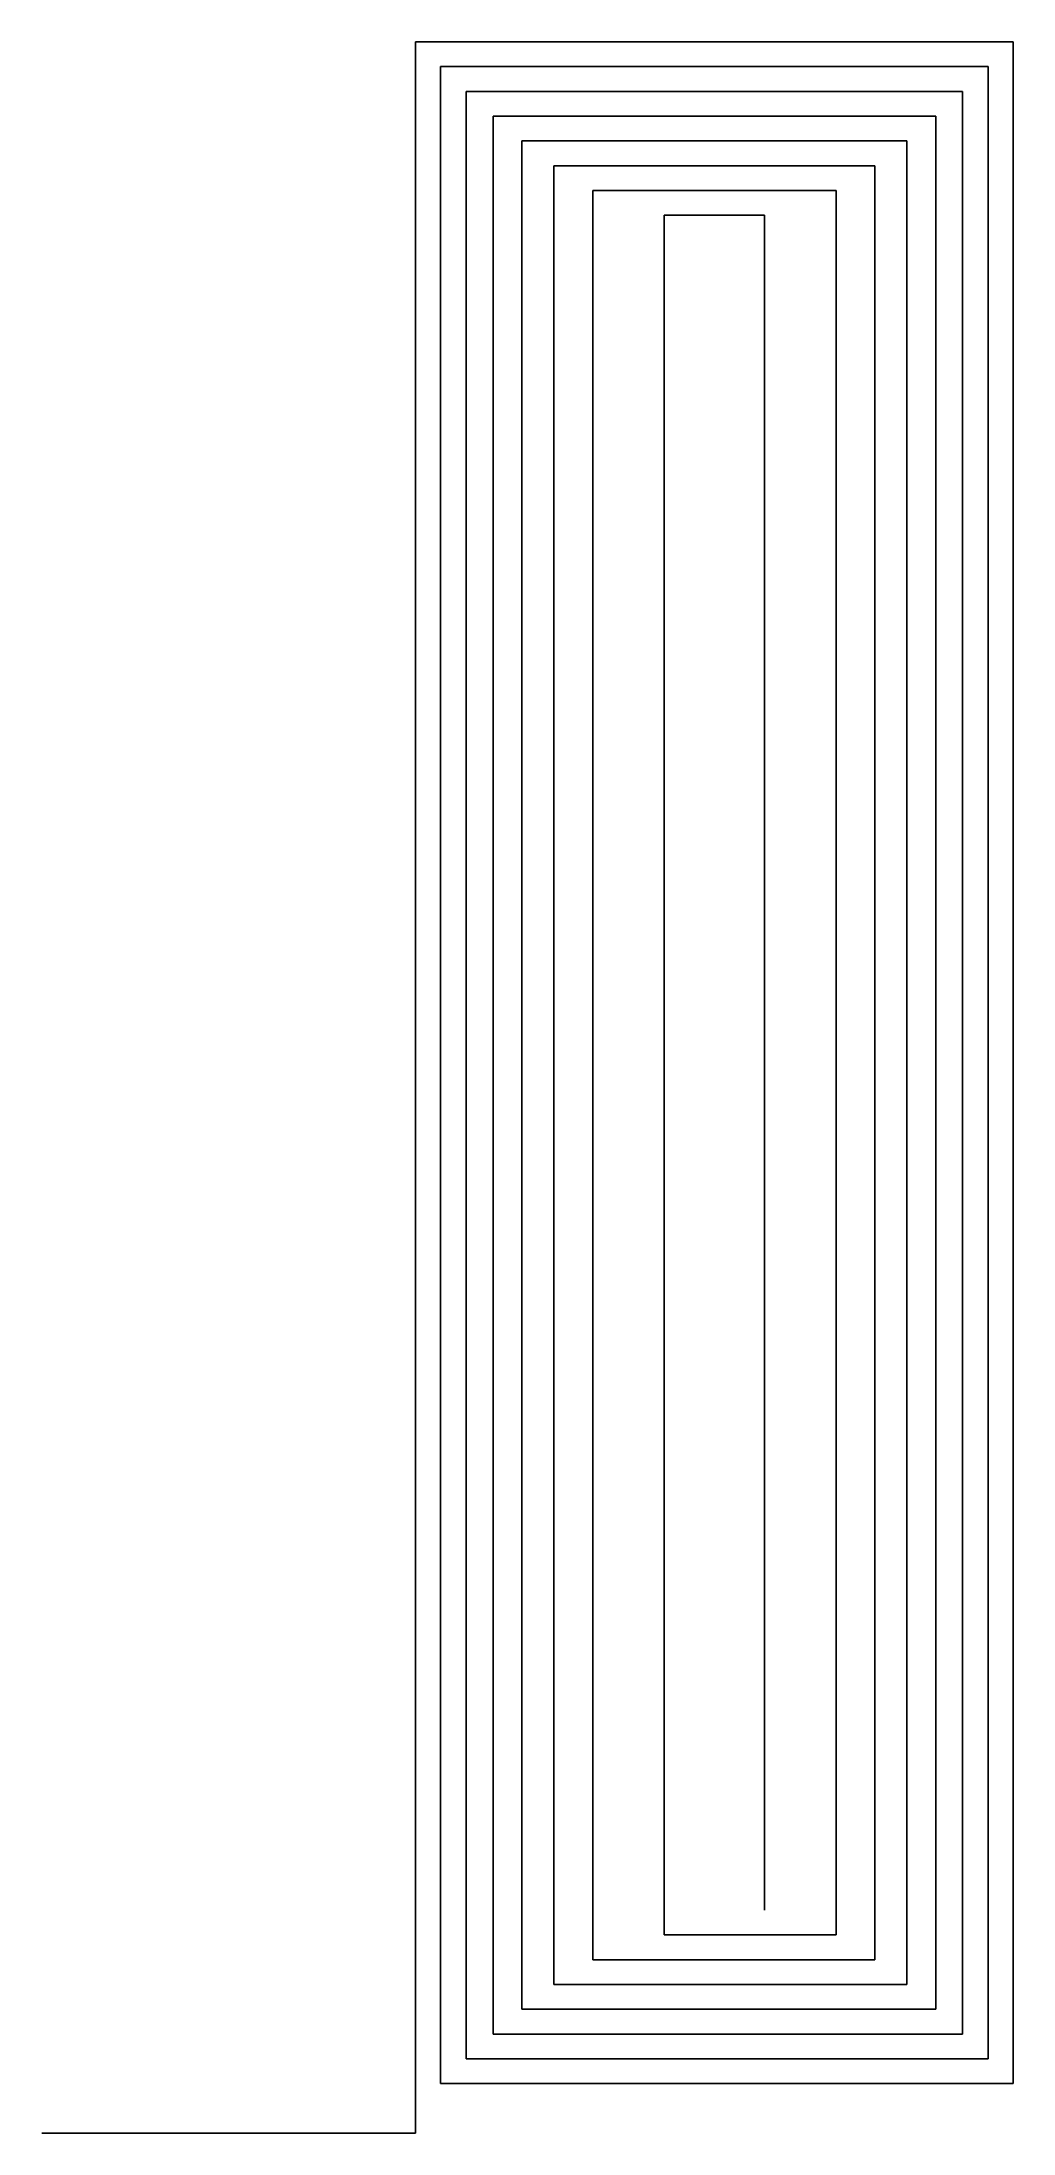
# Model space of a CAD drawing. Extents: x 191 to 347, y -166 to 170.
import ezdxf

# ---------------------------------------------------------------- set-up
doc = ezdxf.new("R2010")
doc.units = 0
doc.layers.add('MyLines', color=7, linetype='Continuous')

msp = doc.modelspace()

# ---------------------------------------------------------------- linework, layer by layer
at = {"layer": 'MyLines'}
for p, q in [((251.35, -161.56), (251.35, 169.5)), ((251.35, 169.5), (251.35, 169.5)), ((251.35, 169.5), (253.31, 169.5)), ((253.31, 169.5), (255.26, 169.5)), ((255.26, 169.5), (257.22, 169.5)), ((257.22, 169.5), (259.17, 169.5)), ((259.17, 169.5), (261.13, 169.5)), ((261.13, 169.5), (263.08, 169.5)), ((263.08, 169.5), (265.03, 169.5)), ((265.03, 169.5), (266.99, 169.5)), ((266.99, 169.5), (268.94, 169.5)), ((268.94, 169.5), (270.9, 169.5)), ((270.9, 169.5), (272.85, 169.5)), ((272.85, 169.5), (274.81, 169.5)), ((274.81, 169.5), (276.76, 169.5)), ((276.76, 169.5), (278.72, 169.5)), ((278.72, 169.5), (280.67, 169.5)), ((280.67, 169.5), (282.62, 169.5)), ((282.62, 169.5), (284.58, 169.5)), ((284.58, 169.5), (286.53, 169.5)), ((286.53, 169.5), (288.49, 169.5)), ((288.49, 169.5), (290.44, 169.5)), ((290.44, 169.5), (292.4, 169.5)), ((292.4, 169.5), (294.35, 169.5)), ((294.35, 169.5), (296.31, 169.5)), ((296.31, 169.5), (298.26, 169.5)), ((298.26, 169.5), (300.21, 169.5)), ((300.21, 169.5), (302.17, 169.5)), ((302.17, 169.5), (304.12, 169.5)), ((304.12, 169.5), (306.08, 169.5)), ((306.08, 169.5), (308.03, 169.5)), ((308.03, 169.5), (309.99, 169.5)), ((309.99, 169.5), (311.94, 169.5)), ((311.94, 169.5), (313.89, 169.5)), ((313.89, 169.5), (315.85, 169.5)), ((315.85, 169.5), (317.8, 169.5)), ((317.8, 169.5), (319.76, 169.5)), ((319.76, 169.5), (321.71, 169.5)), ((321.71, 169.5), (323.67, 169.5)), ((323.67, 169.5), (325.62, 169.5)), ((325.62, 169.5), (327.58, 169.5)), ((327.58, 169.5), (329.53, 169.5)), ((329.53, 169.5), (331.48, 169.5)), ((331.48, 169.5), (333.44, 169.5)), ((333.44, 169.5), (335.39, 169.5)), ((335.39, 169.5), (337.35, 169.5)), ((337.35, 169.5), (339.3, 169.5)), ((339.3, 169.5), (341.26, 169.5)), ((341.26, 169.5), (343.21, 169.5)), ((343.21, 169.5), (345.17, 169.5)), ((345.17, 169.5), (347.12, 169.5)), ((347.12, 169.5), (347.12, -157.59)), ((255.36, -157.59), (255.36, 165.53)), ((255.36, 165.53), (255.36, 165.53)), ((255.36, 165.53), (257.16, 165.53)), ((257.16, 165.53), (258.95, 165.53)), ((258.95, 165.53), (260.74, 165.53)), ((260.74, 165.53), (262.53, 165.53)), ((262.53, 165.53), (264.32, 165.53)), ((264.32, 165.53), (266.11, 165.53)), ((266.11, 165.53), (267.9, 165.53)), ((267.9, 165.53), (269.69, 165.53)), ((269.69, 165.53), (271.48, 165.53)), ((271.48, 165.53), (273.27, 165.53)), ((273.27, 165.53), (275.06, 165.53)), ((275.06, 165.53), (276.85, 165.53)), ((276.85, 165.53), (278.64, 165.53)), ((278.64, 165.53), (280.43, 165.53)), ((280.43, 165.53), (282.23, 165.53)), ((282.23, 165.53), (284.02, 165.53)), ((284.02, 165.53), (285.81, 165.53)), ((285.81, 165.53), (287.6, 165.53)), ((287.6, 165.53), (289.39, 165.53)), ((289.39, 165.53), (291.18, 165.53)), ((291.18, 165.53), (292.97, 165.53)), ((292.97, 165.53), (294.76, 165.53)), ((294.76, 165.53), (296.55, 165.53)), ((296.55, 165.53), (298.34, 165.53)), ((298.34, 165.53), (300.13, 165.53)), ((300.13, 165.53), (301.92, 165.53)), ((301.92, 165.53), (303.71, 165.53)), ((303.71, 165.53), (305.5, 165.53)), ((305.5, 165.53), (307.29, 165.53)), ((307.29, 165.53), (309.09, 165.53)), ((309.09, 165.53), (310.88, 165.53)), ((310.88, 165.53), (312.67, 165.53)), ((312.67, 165.53), (314.46, 165.53)), ((314.46, 165.53), (316.25, 165.53)), ((316.25, 165.53), (318.04, 165.53)), ((318.04, 165.53), (319.83, 165.53)), ((319.83, 165.53), (321.62, 165.53)), ((321.62, 165.53), (323.41, 165.53)), ((323.41, 165.53), (325.2, 165.53)), ((325.2, 165.53), (326.99, 165.53)), ((326.99, 165.53), (328.78, 165.53)), ((328.78, 165.53), (330.57, 165.53)), ((330.57, 165.53), (332.36, 165.53)), ((332.36, 165.53), (334.16, 165.53)), ((334.16, 165.53), (335.95, 165.53)), ((335.95, 165.53), (337.74, 165.53)), ((337.74, 165.53), (339.53, 165.53)), ((339.53, 165.53), (341.32, 165.53)), ((341.32, 165.53), (343.11, 165.53)), ((343.11, 165.53), (343.11, -153.62)), ((259.48, -153.62), (259.48, 161.56)), ((259.48, 161.56), (259.48, 161.56)), ((259.48, 161.56), (261.1, 161.56)), ((261.1, 161.56), (262.72, 161.56)), ((262.72, 161.56), (264.35, 161.56)), ((264.35, 161.56), (265.97, 161.56)), ((265.97, 161.56), (267.59, 161.56)), ((267.59, 161.56), (269.21, 161.56)), ((269.21, 161.56), (270.84, 161.56)), ((270.84, 161.56), (272.46, 161.56)), ((272.46, 161.56), (274.08, 161.56)), ((274.08, 161.56), (275.71, 161.56)), ((275.71, 161.56), (277.33, 161.56)), ((277.33, 161.56), (278.95, 161.56)), ((278.95, 161.56), (280.57, 161.56)), ((280.57, 161.56), (282.2, 161.56)), ((282.2, 161.56), (283.82, 161.56)), ((283.82, 161.56), (285.44, 161.56)), ((285.44, 161.56), (287.07, 161.56)), ((287.07, 161.56), (288.69, 161.56)), ((288.69, 161.56), (290.31, 161.56)), ((290.31, 161.56), (291.93, 161.56)), ((291.93, 161.56), (293.56, 161.56)), ((293.56, 161.56), (295.18, 161.56)), ((295.18, 161.56), (296.8, 161.56)), ((296.8, 161.56), (298.43, 161.56)), ((298.43, 161.56), (300.05, 161.56)), ((300.05, 161.56), (301.67, 161.56)), ((301.67, 161.56), (303.29, 161.56)), ((303.29, 161.56), (304.92, 161.56)), ((304.92, 161.56), (306.54, 161.56)), ((306.54, 161.56), (308.16, 161.56)), ((308.16, 161.56), (309.79, 161.56)), ((309.79, 161.56), (311.41, 161.56)), ((311.41, 161.56), (313.03, 161.56)), ((313.03, 161.56), (314.65, 161.56)), ((314.65, 161.56), (316.28, 161.56)), ((316.28, 161.56), (317.9, 161.56)), ((317.9, 161.56), (319.52, 161.56)), ((319.52, 161.56), (321.14, 161.56)), ((321.14, 161.56), (322.77, 161.56)), ((322.77, 161.56), (324.39, 161.56)), ((324.39, 161.56), (326.01, 161.56)), ((326.01, 161.56), (327.64, 161.56)), ((327.64, 161.56), (329.26, 161.56)), ((329.26, 161.56), (330.88, 161.56)), ((330.88, 161.56), (332.5, 161.56)), ((332.5, 161.56), (334.13, 161.56)), ((334.13, 161.56), (335.75, 161.56)), ((335.75, 161.56), (337.37, 161.56)), ((337.37, 161.56), (339, 161.56)), ((339, 161.56), (339, -149.66)), ((263.78, -149.66), (263.78, 157.59)), ((263.78, 157.59), (263.78, 157.59)), ((263.78, 157.59), (265.23, 157.59)), ((265.23, 157.59), (266.67, 157.59)), ((266.67, 157.59), (268.12, 157.59)), ((268.12, 157.59), (269.57, 157.59)), ((269.57, 157.59), (271.01, 157.59)), ((271.01, 157.59), (272.46, 157.59)), ((272.46, 157.59), (273.91, 157.59)), ((273.91, 157.59), (275.36, 157.59)), ((275.36, 157.59), (276.8, 157.59)), ((276.8, 157.59), (278.25, 157.59)), ((278.25, 157.59), (279.7, 157.59)), ((279.7, 157.59), (281.15, 157.59)), ((281.15, 157.59), (282.59, 157.59)), ((282.59, 157.59), (284.04, 157.59)), ((284.04, 157.59), (285.49, 157.59)), ((285.49, 157.59), (286.93, 157.59)), ((286.93, 157.59), (288.38, 157.59)), ((288.38, 157.59), (289.83, 157.59)), ((289.83, 157.59), (291.28, 157.59)), ((291.28, 157.59), (292.72, 157.59)), ((292.72, 157.59), (294.17, 157.59)), ((294.17, 157.59), (295.62, 157.59)), ((295.62, 157.59), (297.07, 157.59)), ((297.07, 157.59), (298.51, 157.59)), ((298.51, 157.59), (299.96, 157.59)), ((299.96, 157.59), (301.41, 157.59)), ((301.41, 157.59), (302.85, 157.59)), ((302.85, 157.59), (304.3, 157.59)), ((304.3, 157.59), (305.75, 157.59)), ((305.75, 157.59), (307.2, 157.59)), ((307.2, 157.59), (308.64, 157.59)), ((308.64, 157.59), (310.09, 157.59)), ((310.09, 157.59), (311.54, 157.59)), ((311.54, 157.59), (312.99, 157.59)), ((312.99, 157.59), (314.43, 157.59)), ((314.43, 157.59), (315.88, 157.59)), ((315.88, 157.59), (317.33, 157.59)), ((317.33, 157.59), (318.77, 157.59)), ((318.77, 157.59), (320.22, 157.59)), ((320.22, 157.59), (321.67, 157.59)), ((321.67, 157.59), (323.12, 157.59)), ((323.12, 157.59), (324.56, 157.59)), ((324.56, 157.59), (326.01, 157.59)), ((326.01, 157.59), (327.46, 157.59)), ((327.46, 157.59), (328.91, 157.59)), ((328.91, 157.59), (330.35, 157.59)), ((330.35, 157.59), (331.8, 157.59)), ((331.8, 157.59), (333.25, 157.59)), ((333.25, 157.59), (334.7, 157.59)), ((334.7, 157.59), (334.7, -145.69)), ((268.39, -145.69), (268.39, 153.62)), ((268.39, 153.62), (268.39, 153.62)), ((268.39, 153.62), (269.65, 153.62)), ((269.65, 153.62), (270.91, 153.62)), ((270.91, 153.62), (272.17, 153.62)), ((272.17, 153.62), (273.43, 153.62)), ((273.43, 153.62), (274.69, 153.62)), ((274.69, 153.62), (275.95, 153.62)), ((275.95, 153.62), (277.21, 153.62)), ((277.21, 153.62), (278.46, 153.62)), ((278.46, 153.62), (279.72, 153.62)), ((279.72, 153.62), (280.98, 153.62)), ((280.98, 153.62), (282.24, 153.62)), ((282.24, 153.62), (283.5, 153.62)), ((283.5, 153.62), (284.76, 153.62)), ((284.76, 153.62), (286.02, 153.62)), ((286.02, 153.62), (287.28, 153.62)), ((287.28, 153.62), (288.54, 153.62)), ((288.54, 153.62), (289.79, 153.62)), ((289.79, 153.62), (291.05, 153.62)), ((291.05, 153.62), (292.31, 153.62)), ((292.31, 153.62), (293.57, 153.62)), ((293.57, 153.62), (294.83, 153.62)), ((294.83, 153.62), (296.09, 153.62)), ((296.09, 153.62), (297.35, 153.62)), ((297.35, 153.62), (298.61, 153.62)), ((298.61, 153.62), (299.87, 153.62)), ((299.87, 153.62), (301.13, 153.62)), ((301.13, 153.62), (302.38, 153.62)), ((302.38, 153.62), (303.64, 153.62)), ((303.64, 153.62), (304.9, 153.62)), ((304.9, 153.62), (306.16, 153.62)), ((306.16, 153.62), (307.42, 153.62)), ((307.42, 153.62), (308.68, 153.62)), ((308.68, 153.62), (309.94, 153.62)), ((309.94, 153.62), (311.2, 153.62)), ((311.2, 153.62), (312.46, 153.62)), ((312.46, 153.62), (313.71, 153.62)), ((313.71, 153.62), (314.97, 153.62)), ((314.97, 153.62), (316.23, 153.62)), ((316.23, 153.62), (317.49, 153.62)), ((317.49, 153.62), (318.75, 153.62)), ((318.75, 153.62), (320.01, 153.62)), ((320.01, 153.62), (321.27, 153.62)), ((321.27, 153.62), (322.53, 153.62)), ((322.53, 153.62), (323.79, 153.62)), ((323.79, 153.62), (325.04, 153.62)), ((325.04, 153.62), (326.3, 153.62)), ((326.3, 153.62), (327.56, 153.62)), ((327.56, 153.62), (328.82, 153.62)), ((328.82, 153.62), (330.08, 153.62)), ((330.08, 153.62), (330.08, -141.72)), ((273.54, -141.72), (273.54, 149.66)), ((273.54, 149.66), (273.54, 149.66)), ((273.54, 149.66), (274.59, 149.66)), ((274.59, 149.66), (275.64, 149.66)), ((275.64, 149.66), (276.69, 149.66)), ((276.69, 149.66), (277.74, 149.66)), ((277.74, 149.66), (278.79, 149.66)), ((278.79, 149.66), (279.84, 149.66)), ((279.84, 149.66), (280.89, 149.66)), ((280.89, 149.66), (281.93, 149.66)), ((281.93, 149.66), (282.98, 149.66)), ((282.98, 149.66), (284.03, 149.66)), ((284.03, 149.66), (285.08, 149.66)), ((285.08, 149.66), (286.13, 149.66)), ((286.13, 149.66), (287.18, 149.66)), ((287.18, 149.66), (288.23, 149.66)), ((288.23, 149.66), (289.27, 149.66)), ((289.27, 149.66), (290.32, 149.66)), ((290.32, 149.66), (291.37, 149.66)), ((291.37, 149.66), (292.42, 149.66)), ((292.42, 149.66), (293.47, 149.66)), ((293.47, 149.66), (294.52, 149.66)), ((294.52, 149.66), (295.57, 149.66)), ((295.57, 149.66), (296.62, 149.66)), ((296.62, 149.66), (297.66, 149.66)), ((297.66, 149.66), (298.71, 149.66)), ((298.71, 149.66), (299.76, 149.66)), ((299.76, 149.66), (300.81, 149.66)), ((300.81, 149.66), (301.86, 149.66)), ((301.86, 149.66), (302.91, 149.66)), ((302.91, 149.66), (303.96, 149.66)), ((303.96, 149.66), (305, 149.66)), ((305, 149.66), (306.05, 149.66)), ((306.05, 149.66), (307.1, 149.66)), ((307.1, 149.66), (308.15, 149.66)), ((308.15, 149.66), (309.2, 149.66)), ((309.2, 149.66), (310.25, 149.66)), ((310.25, 149.66), (311.3, 149.66)), ((311.3, 149.66), (312.34, 149.66)), ((312.34, 149.66), (313.39, 149.66)), ((313.39, 149.66), (314.44, 149.66)), ((314.44, 149.66), (315.49, 149.66)), ((315.49, 149.66), (316.54, 149.66)), ((316.54, 149.66), (317.59, 149.66)), ((317.59, 149.66), (318.64, 149.66)), ((318.64, 149.66), (319.69, 149.66)), ((319.69, 149.66), (320.73, 149.66)), ((320.73, 149.66), (321.78, 149.66)), ((321.78, 149.66), (322.83, 149.66)), ((322.83, 149.66), (323.88, 149.66)), ((323.88, 149.66), (324.93, 149.66)), ((324.93, 149.66), (324.93, -137.75)), ((279.74, -137.75), (279.74, 145.69)), ((279.74, 145.69), (279.74, 145.69)), ((279.74, 145.69), (280.54, 145.69)), ((280.54, 145.69), (281.33, 145.69)), ((281.33, 145.69), (282.13, 145.69)), ((282.13, 145.69), (282.92, 145.69)), ((282.92, 145.69), (283.72, 145.69)), ((283.72, 145.69), (284.52, 145.69)), ((284.52, 145.69), (285.31, 145.69)), ((285.31, 145.69), (286.11, 145.69)), ((286.11, 145.69), (286.9, 145.69)), ((286.9, 145.69), (287.7, 145.69)), ((287.7, 145.69), (288.49, 145.69)), ((288.49, 145.69), (289.29, 145.69)), ((289.29, 145.69), (290.09, 145.69)), ((290.09, 145.69), (290.88, 145.69)), ((290.88, 145.69), (291.68, 145.69)), ((291.68, 145.69), (292.47, 145.69)), ((292.47, 145.69), (293.27, 145.69)), ((293.27, 145.69), (294.06, 145.69)), ((294.06, 145.69), (294.86, 145.69)), ((294.86, 145.69), (295.66, 145.69)), ((295.66, 145.69), (296.45, 145.69)), ((296.45, 145.69), (297.25, 145.69)), ((297.25, 145.69), (298.04, 145.69)), ((298.04, 145.69), (298.84, 145.69)), ((298.84, 145.69), (299.63, 145.69)), ((299.63, 145.69), (300.43, 145.69)), ((300.43, 145.69), (301.23, 145.69)), ((301.23, 145.69), (302.02, 145.69)), ((302.02, 145.69), (302.82, 145.69)), ((302.82, 145.69), (303.61, 145.69)), ((303.61, 145.69), (304.41, 145.69)), ((304.41, 145.69), (305.2, 145.69)), ((305.2, 145.69), (306, 145.69)), ((306, 145.69), (306.8, 145.69)), ((306.8, 145.69), (307.59, 145.69)), ((307.59, 145.69), (308.39, 145.69)), ((308.39, 145.69), (309.18, 145.69)), ((309.18, 145.69), (309.98, 145.69)), ((309.98, 145.69), (310.78, 145.69)), ((310.78, 145.69), (311.57, 145.69)), ((311.57, 145.69), (312.37, 145.69)), ((312.37, 145.69), (313.16, 145.69)), ((313.16, 145.69), (313.96, 145.69)), ((313.96, 145.69), (314.75, 145.69)), ((314.75, 145.69), (315.55, 145.69)), ((315.55, 145.69), (316.35, 145.69)), ((316.35, 145.69), (317.14, 145.69)), ((317.14, 145.69), (317.94, 145.69)), ((317.94, 145.69), (318.73, 145.69)), ((318.73, 145.69), (318.73, -133.78)), ((291.21, -133.78), (291.21, 141.72)), ((291.21, 141.72), (291.21, 141.72)), ((291.21, 141.72), (291.54, 141.72)), ((291.54, 141.72), (291.87, 141.72)), ((291.87, 141.72), (292.2, 141.72)), ((292.2, 141.72), (292.52, 141.72)), ((292.52, 141.72), (292.85, 141.72)), ((292.85, 141.72), (293.18, 141.72)), ((293.18, 141.72), (293.51, 141.72)), ((293.51, 141.72), (293.83, 141.72)), ((293.83, 141.72), (294.16, 141.72)), ((294.16, 141.72), (294.49, 141.72)), ((294.49, 141.72), (294.82, 141.72)), ((294.82, 141.72), (295.14, 141.72)), ((295.14, 141.72), (295.47, 141.72)), ((295.47, 141.72), (295.8, 141.72)), ((295.8, 141.72), (296.13, 141.72)), ((296.13, 141.72), (296.45, 141.72)), ((296.45, 141.72), (296.78, 141.72)), ((296.78, 141.72), (297.11, 141.72)), ((297.11, 141.72), (297.44, 141.72)), ((297.44, 141.72), (297.76, 141.72)), ((297.76, 141.72), (298.09, 141.72)), ((298.09, 141.72), (298.42, 141.72)), ((298.42, 141.72), (298.75, 141.72)), ((298.75, 141.72), (299.07, 141.72)), ((299.07, 141.72), (299.4, 141.72)), ((299.4, 141.72), (299.73, 141.72)), ((299.73, 141.72), (300.06, 141.72)), ((300.06, 141.72), (300.38, 141.72)), ((300.38, 141.72), (300.71, 141.72)), ((300.71, 141.72), (301.04, 141.72)), ((301.04, 141.72), (301.37, 141.72)), ((301.37, 141.72), (301.69, 141.72)), ((301.69, 141.72), (302.02, 141.72)), ((302.02, 141.72), (302.35, 141.72)), ((302.35, 141.72), (302.67, 141.72)), ((302.67, 141.72), (303, 141.72)), ((303, 141.72), (303.33, 141.72)), ((303.33, 141.72), (303.66, 141.72)), ((303.66, 141.72), (303.98, 141.72)), ((303.98, 141.72), (304.31, 141.72)), ((304.31, 141.72), (304.64, 141.72)), ((304.64, 141.72), (304.97, 141.72)), ((304.97, 141.72), (305.29, 141.72)), ((305.29, 141.72), (305.62, 141.72)), ((305.62, 141.72), (305.95, 141.72)), ((305.95, 141.72), (306.28, 141.72)), ((306.28, 141.72), (306.6, 141.72)), ((306.6, 141.72), (306.93, 141.72)), ((306.93, 141.72), (307.26, 141.72)), ((307.26, 141.72), (307.26, -129.81)), ((307.26, -129.81), (307.26, -129.81)), ((307.26, -129.81), (307.26, -129.81)), ((307.26, -129.81), (307.26, -129.81)), ((307.26, -129.81), (307.26, -129.81)), ((307.26, -129.81), (307.26, -129.81)), ((307.26, -129.81), (307.26, -129.81)), ((307.26, -129.81), (307.26, -129.81)), ((307.26, -129.81), (307.26, -129.81)), ((307.26, -129.81), (307.26, -129.81)), ((307.26, -129.81), (307.26, -129.81)), ((307.26, -129.81), (307.26, -129.81)), ((307.26, -129.81), (307.26, -129.81)), ((307.26, -129.81), (307.26, -129.81)), ((307.26, -129.81), (307.26, -129.81)), ((307.26, -129.81), (307.26, -129.81)), ((307.26, -129.81), (307.26, -129.81)), ((307.26, -129.81), (307.26, -129.81)), ((307.26, -129.81), (307.26, -129.81)), ((307.26, -129.81), (307.26, -129.81)), ((307.26, -129.81), (307.26, -129.81)), ((307.26, -129.81), (307.26, -129.81)), ((307.26, -129.81), (307.26, -129.81)), ((307.26, -129.81), (307.26, -129.81)), ((307.26, -129.81), (307.26, -129.81)), ((307.26, -129.81), (307.26, -129.81)), ((307.26, -129.81), (307.26, -129.81)), ((307.26, -129.81), (307.26, -129.81)), ((307.26, -129.81), (307.26, -129.81)), ((307.26, -129.81), (307.26, -129.81)), ((307.26, -129.81), (307.26, -129.81)), ((307.26, -129.81), (307.26, -129.81)), ((307.26, -129.81), (307.26, -129.81)), ((307.26, -129.81), (307.26, -129.81)), ((307.26, -129.81), (307.26, -129.81)), ((307.26, -129.81), (307.26, -129.81)), ((307.26, -129.81), (307.26, -129.81)), ((307.26, -129.81), (307.26, -129.81)), ((307.26, -129.81), (307.26, -129.81)), ((307.26, -129.81), (307.26, -129.81)), ((307.26, -129.81), (307.26, -129.81)), ((307.26, -129.81), (307.26, -129.81)), ((307.26, -129.81), (307.26, -129.81)), ((307.26, -129.81), (307.26, -129.81)), ((307.26, -129.81), (307.26, -129.81)), ((307.26, -129.81), (307.26, -129.81)), ((307.26, -129.81), (307.26, -129.81)), ((307.26, -129.81), (307.26, -129.81)), ((307.26, -129.81), (307.26, -129.81)), ((307.26, -129.81), (307.26, -129.81)), ((307.26, -129.81), (307.26, -129.81)), ((291.78, -133.78), (291.21, -133.78)), ((291.21, -133.78), (291.21, -133.78)), ((292.34, -133.78), (291.78, -133.78)), ((292.9, -133.78), (292.34, -133.78)), ((293.46, -133.78), (292.9, -133.78)), ((294.02, -133.78), (293.46, -133.78)), ((294.58, -133.78), (294.02, -133.78)), ((295.15, -133.78), (294.58, -133.78)), ((295.71, -133.78), (295.15, -133.78)), ((296.27, -133.78), (295.71, -133.78)), ((296.83, -133.78), (296.27, -133.78)), ((297.39, -133.78), (296.83, -133.78)), ((297.95, -133.78), (297.39, -133.78)), ((298.51, -133.78), (297.95, -133.78)), ((299.08, -133.78), (298.51, -133.78)), ((299.64, -133.78), (299.08, -133.78)), ((300.2, -133.78), (299.64, -133.78)), ((300.76, -133.78), (300.2, -133.78)), ((301.32, -133.78), (300.76, -133.78)), ((301.88, -133.78), (301.32, -133.78)), ((302.45, -133.78), (301.88, -133.78)), ((303.01, -133.78), (302.45, -133.78)), ((303.57, -133.78), (303.01, -133.78)), ((304.13, -133.78), (303.57, -133.78)), ((304.69, -133.78), (304.13, -133.78)), ((305.25, -133.78), (304.69, -133.78)), ((305.82, -133.78), (305.25, -133.78)), ((306.38, -133.78), (305.82, -133.78)), ((306.94, -133.78), (306.38, -133.78)), ((307.5, -133.78), (306.94, -133.78)), ((308.06, -133.78), (307.5, -133.78)), ((308.62, -133.78), (308.06, -133.78)), ((309.19, -133.78), (308.62, -133.78)), ((309.75, -133.78), (309.19, -133.78)), ((310.31, -133.78), (309.75, -133.78)), ((310.87, -133.78), (310.31, -133.78)), ((311.43, -133.78), (310.87, -133.78)), ((311.99, -133.78), (311.43, -133.78)), ((312.56, -133.78), (311.99, -133.78)), ((313.12, -133.78), (312.56, -133.78)), ((313.68, -133.78), (313.12, -133.78)), ((314.24, -133.78), (313.68, -133.78)), ((314.8, -133.78), (314.24, -133.78)), ((315.36, -133.78), (314.8, -133.78)), ((315.92, -133.78), (315.36, -133.78)), ((316.49, -133.78), (315.92, -133.78)), ((317.05, -133.78), (316.49, -133.78)), ((317.61, -133.78), (317.05, -133.78)), ((318.17, -133.78), (317.61, -133.78)), ((318.73, -133.78), (318.17, -133.78)), ((318.73, -133.78), (318.73, -133.78)), ((280.66, -137.75), (279.74, -137.75)), ((279.74, -137.75), (279.74, -137.75)), ((281.59, -137.75), (280.66, -137.75)), ((282.51, -137.75), (281.59, -137.75)), ((283.43, -137.75), (282.51, -137.75)), ((284.35, -137.75), (283.43, -137.75)), ((285.27, -137.75), (284.35, -137.75)), ((286.2, -137.75), (285.27, -137.75)), ((287.12, -137.75), (286.2, -137.75)), ((288.04, -137.75), (287.12, -137.75)), ((288.96, -137.75), (288.04, -137.75)), ((289.88, -137.75), (288.96, -137.75)), ((290.81, -137.75), (289.88, -137.75)), ((291.73, -137.75), (290.81, -137.75)), ((292.65, -137.75), (291.73, -137.75)), ((293.57, -137.75), (292.65, -137.75)), ((294.5, -137.75), (293.57, -137.75)), ((295.42, -137.75), (294.5, -137.75)), ((296.34, -137.75), (295.42, -137.75)), ((297.26, -137.75), (296.34, -137.75)), ((298.18, -137.75), (297.26, -137.75)), ((299.11, -137.75), (298.18, -137.75)), ((300.03, -137.75), (299.11, -137.75)), ((300.95, -137.75), (300.03, -137.75)), ((301.87, -137.75), (300.95, -137.75)), ((302.8, -137.75), (301.87, -137.75)), ((303.72, -137.75), (302.8, -137.75)), ((304.64, -137.75), (303.72, -137.75)), ((305.56, -137.75), (304.64, -137.75)), ((306.48, -137.75), (305.56, -137.75)), ((307.41, -137.75), (306.48, -137.75)), ((308.33, -137.75), (307.41, -137.75)), ((309.25, -137.75), (308.33, -137.75)), ((310.17, -137.75), (309.25, -137.75)), ((311.1, -137.75), (310.17, -137.75)), ((312.02, -137.75), (311.1, -137.75)), ((312.94, -137.75), (312.02, -137.75)), ((313.86, -137.75), (312.94, -137.75)), ((314.78, -137.75), (313.86, -137.75)), ((315.71, -137.75), (314.78, -137.75)), ((316.63, -137.75), (315.71, -137.75)), ((317.55, -137.75), (316.63, -137.75)), ((318.47, -137.75), (317.55, -137.75)), ((319.4, -137.75), (318.47, -137.75)), ((320.32, -137.75), (319.4, -137.75)), ((321.24, -137.75), (320.32, -137.75)), ((322.16, -137.75), (321.24, -137.75)), ((323.08, -137.75), (322.16, -137.75)), ((324.01, -137.75), (323.08, -137.75)), ((324.93, -137.75), (324.01, -137.75)), ((324.93, -137.75), (324.93, -137.75)), ((274.7, -141.72), (273.54, -141.72)), ((273.54, -141.72), (273.54, -141.72)), ((275.85, -141.72), (274.7, -141.72)), ((277.01, -141.72), (275.85, -141.72)), ((278.16, -141.72), (277.01, -141.72)), ((279.31, -141.72), (278.16, -141.72)), ((280.47, -141.72), (279.31, -141.72)), ((281.62, -141.72), (280.47, -141.72)), ((282.77, -141.72), (281.62, -141.72)), ((283.93, -141.72), (282.77, -141.72)), ((285.08, -141.72), (283.93, -141.72)), ((286.24, -141.72), (285.08, -141.72)), ((287.39, -141.72), (286.24, -141.72)), ((288.54, -141.72), (287.39, -141.72)), ((289.7, -141.72), (288.54, -141.72)), ((290.85, -141.72), (289.7, -141.72)), ((292.01, -141.72), (290.85, -141.72)), ((293.16, -141.72), (292.01, -141.72)), ((294.31, -141.72), (293.16, -141.72)), ((295.47, -141.72), (294.31, -141.72)), ((296.62, -141.72), (295.47, -141.72)), ((297.77, -141.72), (296.62, -141.72)), ((298.93, -141.72), (297.77, -141.72)), ((300.08, -141.72), (298.93, -141.72)), ((301.24, -141.72), (300.08, -141.72)), ((302.39, -141.72), (301.24, -141.72)), ((303.54, -141.72), (302.39, -141.72)), ((304.7, -141.72), (303.54, -141.72)), ((305.85, -141.72), (304.7, -141.72)), ((307, -141.72), (305.85, -141.72)), ((308.16, -141.72), (307, -141.72)), ((309.31, -141.72), (308.16, -141.72)), ((310.47, -141.72), (309.31, -141.72)), ((311.62, -141.72), (310.47, -141.72)), ((312.77, -141.72), (311.62, -141.72)), ((313.93, -141.72), (312.77, -141.72)), ((315.08, -141.72), (313.93, -141.72)), ((316.23, -141.72), (315.08, -141.72)), ((317.39, -141.72), (316.23, -141.72)), ((318.54, -141.72), (317.39, -141.72)), ((319.7, -141.72), (318.54, -141.72)), ((320.85, -141.72), (319.7, -141.72)), ((322, -141.72), (320.85, -141.72)), ((323.16, -141.72), (322, -141.72)), ((324.31, -141.72), (323.16, -141.72)), ((325.46, -141.72), (324.31, -141.72)), ((326.62, -141.72), (325.46, -141.72)), ((327.77, -141.72), (326.62, -141.72)), ((328.93, -141.72), (327.77, -141.72)), ((330.08, -141.72), (328.93, -141.72)), ((330.08, -141.72), (330.08, -141.72)), ((269.75, -145.69), (268.39, -145.69)), ((268.39, -145.69), (268.39, -145.69)), ((271.1, -145.69), (269.75, -145.69)), ((272.45, -145.69), (271.1, -145.69)), ((273.81, -145.69), (272.45, -145.69)), ((275.16, -145.69), (273.81, -145.69)), ((276.51, -145.69), (275.16, -145.69)), ((277.87, -145.69), (276.51, -145.69)), ((279.22, -145.69), (277.87, -145.69)), ((280.57, -145.69), (279.22, -145.69)), ((281.92, -145.69), (280.57, -145.69)), ((283.28, -145.69), (281.92, -145.69)), ((284.63, -145.69), (283.28, -145.69)), ((285.98, -145.69), (284.63, -145.69)), ((287.34, -145.69), (285.98, -145.69)), ((288.69, -145.69), (287.34, -145.69)), ((290.04, -145.69), (288.69, -145.69)), ((291.4, -145.69), (290.04, -145.69)), ((292.75, -145.69), (291.4, -145.69)), ((294.1, -145.69), (292.75, -145.69)), ((295.46, -145.69), (294.1, -145.69)), ((296.81, -145.69), (295.46, -145.69)), ((298.16, -145.69), (296.81, -145.69)), ((299.51, -145.69), (298.16, -145.69)), ((300.87, -145.69), (299.51, -145.69)), ((302.22, -145.69), (300.87, -145.69)), ((303.57, -145.69), (302.22, -145.69)), ((304.93, -145.69), (303.57, -145.69)), ((306.28, -145.69), (304.93, -145.69)), ((307.63, -145.69), (306.28, -145.69)), ((308.99, -145.69), (307.63, -145.69)), ((310.34, -145.69), (308.99, -145.69)), ((311.69, -145.69), (310.34, -145.69)), ((313.05, -145.69), (311.69, -145.69)), ((314.4, -145.69), (313.05, -145.69)), ((315.75, -145.69), (314.4, -145.69)), ((317.1, -145.69), (315.75, -145.69)), ((318.46, -145.69), (317.1, -145.69)), ((319.81, -145.69), (318.46, -145.69)), ((321.16, -145.69), (319.81, -145.69)), ((322.52, -145.69), (321.16, -145.69)), ((323.87, -145.69), (322.52, -145.69)), ((325.22, -145.69), (323.87, -145.69)), ((326.58, -145.69), (325.22, -145.69)), ((327.93, -145.69), (326.58, -145.69)), ((329.28, -145.69), (327.93, -145.69)), ((330.64, -145.69), (329.28, -145.69)), ((331.99, -145.69), (330.64, -145.69)), ((333.34, -145.69), (331.99, -145.69)), ((334.7, -145.69), (333.34, -145.69)), ((334.7, -145.69), (334.7, -145.69)), ((265.31, -149.66), (263.78, -149.66)), ((263.78, -149.66), (263.78, -149.66)), ((266.85, -149.66), (265.31, -149.66)), ((268.38, -149.66), (266.85, -149.66)), ((269.92, -149.66), (268.38, -149.66)), ((271.45, -149.66), (269.92, -149.66)), ((272.99, -149.66), (271.45, -149.66)), ((274.52, -149.66), (272.99, -149.66)), ((276.06, -149.66), (274.52, -149.66)), ((277.59, -149.66), (276.06, -149.66)), ((279.13, -149.66), (277.59, -149.66)), ((280.66, -149.66), (279.13, -149.66)), ((282.2, -149.66), (280.66, -149.66)), ((283.73, -149.66), (282.2, -149.66)), ((285.27, -149.66), (283.73, -149.66)), ((286.8, -149.66), (285.27, -149.66)), ((288.34, -149.66), (286.8, -149.66)), ((289.87, -149.66), (288.34, -149.66)), ((291.41, -149.66), (289.87, -149.66)), ((292.94, -149.66), (291.41, -149.66)), ((294.48, -149.66), (292.94, -149.66)), ((296.01, -149.66), (294.48, -149.66)), ((297.55, -149.66), (296.01, -149.66)), ((299.08, -149.66), (297.55, -149.66)), ((300.62, -149.66), (299.08, -149.66)), ((302.15, -149.66), (300.62, -149.66)), ((303.69, -149.66), (302.15, -149.66)), ((305.22, -149.66), (303.69, -149.66)), ((306.76, -149.66), (305.22, -149.66)), ((308.29, -149.66), (306.76, -149.66)), ((309.83, -149.66), (308.29, -149.66)), ((311.36, -149.66), (309.83, -149.66)), ((312.9, -149.66), (311.36, -149.66)), ((314.44, -149.66), (312.9, -149.66)), ((315.97, -149.66), (314.44, -149.66)), ((317.51, -149.66), (315.97, -149.66)), ((319.04, -149.66), (317.51, -149.66)), ((320.58, -149.66), (319.04, -149.66)), ((322.11, -149.66), (320.58, -149.66)), ((323.65, -149.66), (322.11, -149.66)), ((325.18, -149.66), (323.65, -149.66)), ((326.72, -149.66), (325.18, -149.66)), ((328.25, -149.66), (326.72, -149.66)), ((329.79, -149.66), (328.25, -149.66)), ((331.32, -149.66), (329.79, -149.66)), ((332.86, -149.66), (331.32, -149.66)), ((334.39, -149.66), (332.86, -149.66)), ((335.93, -149.66), (334.39, -149.66)), ((337.46, -149.66), (335.93, -149.66)), ((339, -149.66), (337.46, -149.66)), ((339, -149.66), (339, -149.66)), ((261.18, -153.62), (259.48, -153.62)), ((259.48, -153.62), (259.48, -153.62)), ((262.89, -153.62), (261.18, -153.62)), ((264.6, -153.62), (262.89, -153.62)), ((266.3, -153.62), (264.6, -153.62)), ((268.01, -153.62), (266.3, -153.62)), ((269.72, -153.62), (268.01, -153.62)), ((271.42, -153.62), (269.72, -153.62)), ((273.13, -153.62), (271.42, -153.62)), ((274.84, -153.62), (273.13, -153.62)), ((276.55, -153.62), (274.84, -153.62)), ((278.25, -153.62), (276.55, -153.62)), ((279.96, -153.62), (278.25, -153.62)), ((281.67, -153.62), (279.96, -153.62)), ((283.37, -153.62), (281.67, -153.62)), ((285.08, -153.62), (283.37, -153.62)), ((286.79, -153.62), (285.08, -153.62)), ((288.49, -153.62), (286.79, -153.62)), ((290.2, -153.62), (288.49, -153.62)), ((291.91, -153.62), (290.2, -153.62)), ((293.61, -153.62), (291.91, -153.62)), ((295.32, -153.62), (293.61, -153.62)), ((297.03, -153.62), (295.32, -153.62)), ((298.73, -153.62), (297.03, -153.62)), ((300.44, -153.62), (298.73, -153.62)), ((302.15, -153.62), (300.44, -153.62)), ((303.85, -153.62), (302.15, -153.62)), ((305.56, -153.62), (303.85, -153.62)), ((307.27, -153.62), (305.56, -153.62)), ((308.97, -153.62), (307.27, -153.62)), ((310.68, -153.62), (308.97, -153.62)), ((312.39, -153.62), (310.68, -153.62)), ((314.09, -153.62), (312.39, -153.62)), ((315.8, -153.62), (314.09, -153.62)), ((317.51, -153.62), (315.8, -153.62)), ((319.21, -153.62), (317.51, -153.62)), ((320.92, -153.62), (319.21, -153.62)), ((322.63, -153.62), (320.92, -153.62)), ((324.33, -153.62), (322.63, -153.62)), ((326.04, -153.62), (324.33, -153.62)), ((327.75, -153.62), (326.04, -153.62)), ((329.45, -153.62), (327.75, -153.62)), ((331.16, -153.62), (329.45, -153.62)), ((332.87, -153.62), (331.16, -153.62)), ((334.57, -153.62), (332.87, -153.62)), ((336.28, -153.62), (334.57, -153.62)), ((337.99, -153.62), (336.28, -153.62)), ((339.7, -153.62), (337.99, -153.62)), ((341.4, -153.62), (339.7, -153.62)), ((343.11, -153.62), (341.4, -153.62)), ((343.11, -153.62), (343.11, -153.62)), ((257.24, -157.59), (255.36, -157.59)), ((255.36, -157.59), (255.36, -157.59)), ((259.11, -157.59), (257.24, -157.59)), ((260.98, -157.59), (259.11, -157.59)), ((262.86, -157.59), (260.98, -157.59)), ((264.73, -157.59), (262.86, -157.59)), ((266.6, -157.59), (264.73, -157.59)), ((268.47, -157.59), (266.6, -157.59)), ((270.35, -157.59), (268.47, -157.59)), ((272.22, -157.59), (270.35, -157.59)), ((274.09, -157.59), (272.22, -157.59)), ((275.96, -157.59), (274.09, -157.59)), ((277.84, -157.59), (275.96, -157.59)), ((279.71, -157.59), (277.84, -157.59)), ((281.58, -157.59), (279.71, -157.59)), ((283.45, -157.59), (281.58, -157.59)), ((285.33, -157.59), (283.45, -157.59)), ((287.2, -157.59), (285.33, -157.59)), ((289.07, -157.59), (287.2, -157.59)), ((290.94, -157.59), (289.07, -157.59)), ((292.82, -157.59), (290.94, -157.59)), ((294.69, -157.59), (292.82, -157.59)), ((296.56, -157.59), (294.69, -157.59)), ((298.43, -157.59), (296.56, -157.59)), ((300.31, -157.59), (298.43, -157.59)), ((302.18, -157.59), (300.31, -157.59)), ((304.05, -157.59), (302.18, -157.59)), ((305.92, -157.59), (304.05, -157.59)), ((307.8, -157.59), (305.92, -157.59)), ((309.67, -157.59), (307.8, -157.59)), ((311.54, -157.59), (309.67, -157.59)), ((313.41, -157.59), (311.54, -157.59)), ((315.29, -157.59), (313.41, -157.59)), ((317.16, -157.59), (315.29, -157.59)), ((319.03, -157.59), (317.16, -157.59)), ((320.9, -157.59), (319.03, -157.59)), ((322.78, -157.59), (320.9, -157.59)), ((324.65, -157.59), (322.78, -157.59)), ((326.52, -157.59), (324.65, -157.59)), ((328.39, -157.59), (326.52, -157.59)), ((330.27, -157.59), (328.39, -157.59)), ((332.14, -157.59), (330.27, -157.59)), ((334.01, -157.59), (332.14, -157.59)), ((335.88, -157.59), (334.01, -157.59)), ((337.76, -157.59), (335.88, -157.59)), ((339.63, -157.59), (337.76, -157.59)), ((341.5, -157.59), (339.63, -157.59)), ((343.37, -157.59), (341.5, -157.59)), ((345.25, -157.59), (343.37, -157.59)), ((347.12, -157.59), (345.25, -157.59)), ((347.12, -157.59), (347.12, -157.59)), ((251.35, -165.53), (251.35, -161.56)), ((191.47, -165.53), (192.69, -165.53)), ((192.69, -165.53), (193.91, -165.53)), ((193.91, -165.53), (195.13, -165.53)), ((195.13, -165.53), (196.36, -165.53)), ((196.36, -165.53), (197.58, -165.53)), ((197.58, -165.53), (198.8, -165.53)), ((198.8, -165.53), (200.02, -165.53)), ((200.02, -165.53), (201.25, -165.53)), ((201.25, -165.53), (202.47, -165.53)), ((202.47, -165.53), (203.69, -165.53)), ((203.69, -165.53), (204.91, -165.53)), ((204.91, -165.53), (206.13, -165.53)), ((206.13, -165.53), (207.36, -165.53)), ((207.36, -165.53), (208.58, -165.53)), ((208.58, -165.53), (209.8, -165.53)), ((209.8, -165.53), (211.02, -165.53)), ((211.02, -165.53), (212.24, -165.53)), ((212.24, -165.53), (213.47, -165.53)), ((213.47, -165.53), (214.69, -165.53)), ((214.69, -165.53), (215.91, -165.53)), ((215.91, -165.53), (217.13, -165.53)), ((217.13, -165.53), (218.36, -165.53)), ((218.36, -165.53), (219.58, -165.53)), ((219.58, -165.53), (220.8, -165.53)), ((220.8, -165.53), (222.02, -165.53)), ((222.02, -165.53), (223.24, -165.53)), ((223.24, -165.53), (224.47, -165.53)), ((224.47, -165.53), (225.69, -165.53)), ((225.69, -165.53), (226.91, -165.53)), ((226.91, -165.53), (228.13, -165.53)), ((228.13, -165.53), (229.35, -165.53)), ((229.35, -165.53), (230.58, -165.53)), ((230.58, -165.53), (231.8, -165.53)), ((231.8, -165.53), (233.02, -165.53)), ((233.02, -165.53), (234.24, -165.53)), ((234.24, -165.53), (235.47, -165.53)), ((235.47, -165.53), (236.69, -165.53)), ((236.69, -165.53), (237.91, -165.53)), ((237.91, -165.53), (239.13, -165.53)), ((239.13, -165.53), (240.35, -165.53)), ((240.35, -165.53), (241.58, -165.53)), ((241.58, -165.53), (242.8, -165.53)), ((242.8, -165.53), (244.02, -165.53)), ((244.02, -165.53), (245.24, -165.53)), ((245.24, -165.53), (246.46, -165.53)), ((246.46, -165.53), (247.69, -165.53)), ((247.69, -165.53), (248.91, -165.53)), ((248.91, -165.53), (250.13, -165.53)), ((250.13, -165.53), (251.35, -165.53))]:
    msp.add_line(p, q, dxfattribs=at)

doc.saveas('drawing.dxf')
